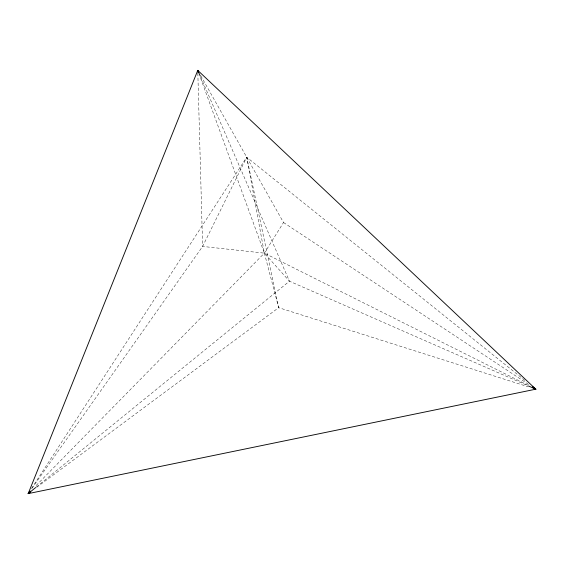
<?xml version="1.0" encoding="UTF-8"?>
<svg xmlns="http://www.w3.org/2000/svg" width="564" height="564" viewBox="0 0 564 564"><rect width="100%" height="100%" fill="white"/><g stroke="black" fill="none" stroke-linecap="round" stroke-linejoin="round"><path stroke-width="0.42" stroke-dasharray="2.82 2.11" d="M524.816 380.362L246.722 157.194L202.61 246.426L31.746 488.586M200.777 75.731L283.516 222.512L264.368 253.151L34.982 486.711M31.556 488.452L246.722 157.194L278.672 307.669L528.264 386.791M36.385 486.965L289.445 281.203L527.749 385.649M36.688 487.317L278.672 307.669L264.368 253.151L246.722 157.194M527.932 385.233L264.368 253.151L202.61 246.426L197.83 73.024M283.516 222.512L529.201 384.817M200.572 76.845L289.445 281.203L264.368 253.151L200.171 77"/><path stroke-width="0.85" d="M30.322 492.041L28.2 493.62L197.76 70.38L535.8 389.181L28.2 493.62L29.159 492.139M35.701 487.515L28.2 493.62L29.723 491.463M28.2 493.62L30.667 491.103M534.122 388.645L535.8 389.181L532.367 386.425M528.553 386.002L535.8 389.181L533.6 387.722M532.656 387.602L535.8 389.181M198.62 71.903L197.76 70.38L197.809 72.143M200.22 76.034L197.76 70.38L198.359 72.037"/></g></svg>
